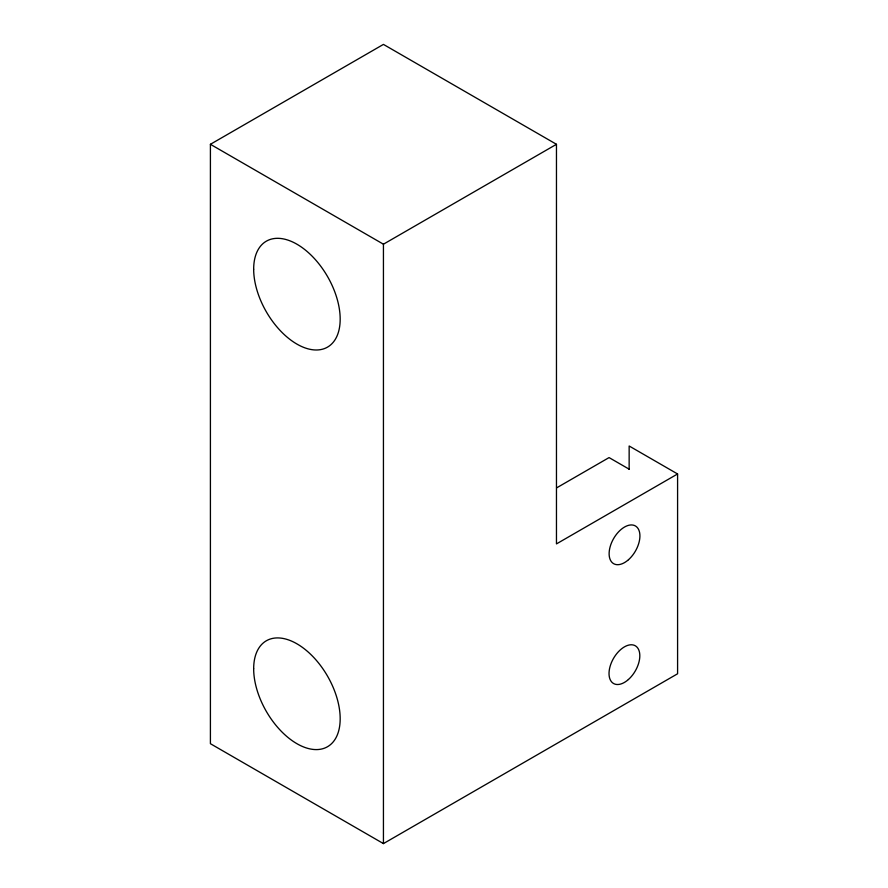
<?xml version="1.0" encoding="UTF-8"?>
<svg xmlns="http://www.w3.org/2000/svg" width="888" height="888" viewBox="0 0 888 888"><rect width="100%" height="100%" fill="white"/><g stroke="black" fill="none" stroke-linecap="round" stroke-linejoin="round"><path stroke-width="1.33" d="M210.412 144.3L383.438 44.4L556.465 144.3L556.465 543.9L677.588 473.97L677.588 673.77L383.438 843.6L210.412 743.7L210.412 144.3L383.438 244.2L556.465 144.3M556.865 487.734L609.068 457.586L629.148 469.175M677.588 473.97L629.148 445.998L629.148 469.419M383.438 244.2L383.438 843.6M253.668 668.775A61.172 35.32 60 0 0 318.548 749.494A61.172 35.32 60 0 0 318.548 662.981A61.172 35.32 60 0 0 253.668 668.775M253.668 269.175A61.172 35.32 60 0 0 318.548 349.894A61.172 35.32 60 0 0 318.548 263.381A61.172 35.32 60 0 0 253.668 269.175M628.504 559.706A21.778 12.576 -60 0 0 635.408 525.962A21.778 12.576 -60 0 0 609.645 548.817A21.778 12.576 -60 0 0 628.504 559.706M628.404 679.52A21.778 12.576 -60 0 0 635.309 645.787A21.778 12.576 -60 0 0 609.545 668.631A21.778 12.576 -60 0 0 628.404 679.52"/></g></svg>
